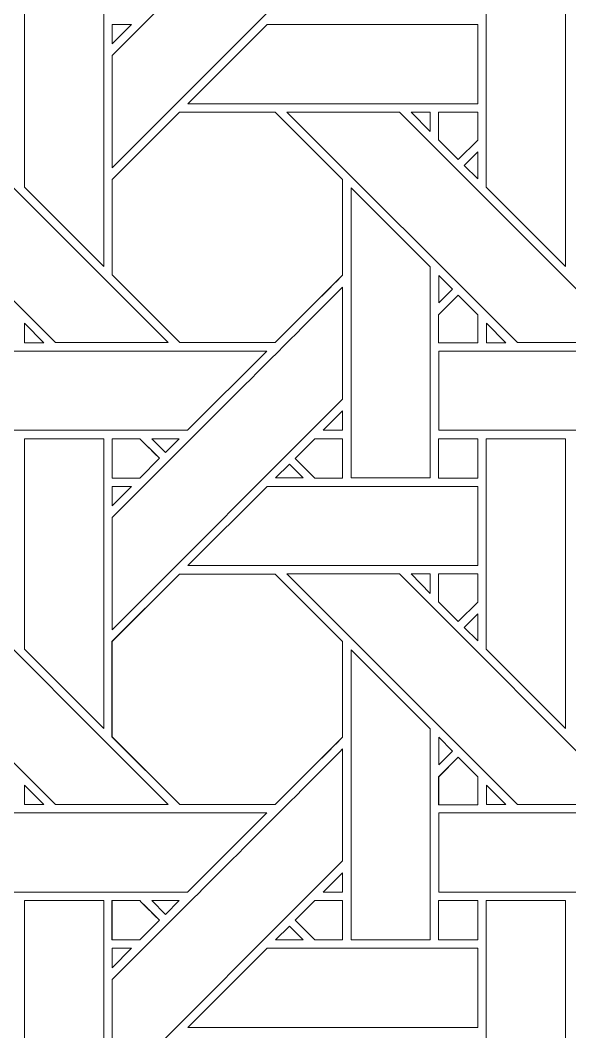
# Model space of a CAD drawing. Header units: inches. Extents: x 2.4 to 22.4, y -0.9 to 19.1.
# Drawn here: x 4.842 to 5.971, y 6.02 to 8.097 of the extents above; entities that cross this region are included whole.
import ezdxf

# ---------------------------------------------------------------- set-up
doc = ezdxf.new("R2010")
doc.units = ezdxf.units.IN
doc.header["$MEASUREMENT"] = 0
doc.layers.add('Design', color=7, linetype='Continuous', lineweight=0)

msp = doc.modelspace()

# ---------------------------------------------------------------- linework, layer by layer
at = {"layer": 'Design'}
for points, knots in [([(12.3829, 19.0948), (6.86, 19.0948), (2.3829, 14.6176), (2.3829, 9.0948), (2.3829, 3.5719), (6.86, -0.9052), (12.3829, -0.9052), (17.9057, -0.9052), (22.3829, 3.5719), (22.3829, 9.0948), (22.3829, 14.6176), (17.9057, 19.0948), (12.3829, 19.0948)], [0, 0, 0, 0, 1, 1, 1, 2, 2, 2, 3, 3, 3, 4, 4, 4, 4]), ([(12.3829, 17.972), (7.4801, 17.972), (3.5056, 13.9975), (3.5056, 9.0948), (3.5056, 4.192), (7.4801, 0.2175), (12.3829, 0.2175), (17.2856, 0.2175), (21.2601, 4.192), (21.2601, 9.0948), (21.2601, 13.9975), (17.2856, 17.972), (12.3829, 17.972)], [0, 0, 0, 0, 1, 1, 1, 2, 2, 2, 3, 3, 3, 4, 4, 4, 4]), ([(5.0306, 8.0244), (5.0306, 8.0244), (5.5042, 8.498), (5.5042, 8.498), (5.5042, 8.498), (5.5042, 8.2679), (5.5042, 8.2679), (5.5042, 8.2679), (5.0306, 7.7943), (5.0306, 7.7943), (5.0306, 7.7943), (5.0306, 8.0244), (5.0306, 8.0244)], [0, 0, 0, 0, 1, 1, 1, 2, 2, 2, 3, 3, 3, 4, 4, 4, 4]), ([(5.0134, 8.1865), (5.0134, 8.1865), (5.0134, 7.5914), (5.0134, 7.5914), (5.0134, 7.5914), (4.8505, 7.7543), (4.8505, 7.7543), (4.8505, 7.7543), (4.8505, 8.1865), (4.8505, 8.1865), (4.8505, 8.1865), (5.0134, 8.1865), (5.0134, 8.1865)], [0, 0, 0, 0, 1, 1, 1, 2, 2, 2, 3, 3, 3, 4, 4, 4, 4]), ([(5.9622, 8.1865), (5.9622, 8.1865), (5.9622, 7.5914), (5.9622, 7.5914), (5.9622, 7.5914), (5.7992, 7.7543), (5.7992, 7.7543), (5.7992, 7.7543), (5.7992, 8.1865), (5.7992, 8.1865), (5.7992, 8.1865), (5.9622, 8.1865), (5.9622, 8.1865)], [0, 0, 0, 0, 1, 1, 1, 2, 2, 2, 3, 3, 3, 4, 4, 4, 4]), ([(5.0704, 8.0885), (5.0704, 8.0885), (5.0306, 8.0487), (5.0306, 8.0487), (5.0306, 8.0487), (5.0306, 8.0885), (5.0306, 8.0885), (5.0306, 8.0885), (5.0704, 8.0885), (5.0704, 8.0885)], [0, 0, 0, 0, 1, 1, 1, 2, 2, 2, 3, 3, 3, 3]), ([(5.3493, 8.0885), (5.3493, 8.0885), (5.7817, 8.0885), (5.7817, 8.0885), (5.7817, 8.0885), (5.7817, 7.9257), (5.7817, 7.9257), (5.7817, 7.9257), (5.1864, 7.9257), (5.1864, 7.9257), (5.1864, 7.9257), (5.3493, 8.0885), (5.3493, 8.0885)], [0, 0, 0, 0, 1, 1, 1, 2, 2, 2, 3, 3, 3, 4, 4, 4, 4]), ([(4.441, 7.9086), (4.441, 7.9086), (4.6719, 7.9086), (4.6719, 7.9086), (4.6719, 7.9086), (5.1456, 7.435), (5.1456, 7.435), (5.1456, 7.435), (4.9145, 7.435), (4.9145, 7.435), (4.9145, 7.435), (4.441, 7.9086), (4.441, 7.9086)], [0, 0, 0, 0, 1, 1, 1, 2, 2, 2, 3, 3, 3, 4, 4, 4, 4]), ([(5.0305, 7.5742), (5.0305, 7.5742), (5.0305, 7.7699), (5.0305, 7.7699), (5.0305, 7.7699), (5.1692, 7.9086), (5.1692, 7.9086), (5.1692, 7.9086), (5.3654, 7.9086), (5.3654, 7.9086), (5.3654, 7.9086), (5.5042, 7.7699), (5.5042, 7.7699), (5.5042, 7.7699), (5.5042, 7.5737), (5.5042, 7.5737), (5.4864, 7.5557), (5.3744, 7.444), (5.3655, 7.435), (5.3655, 7.435), (5.1697, 7.435), (5.1697, 7.435), (5.1697, 7.435), (5.0305, 7.5742), (5.0305, 7.5742)], [0, 0, 0, 0, 1, 1, 1, 2, 2, 2, 3, 3, 3, 4, 4, 4, 5, 5, 5, 6, 6, 6, 7, 7, 7, 8, 8, 8, 8]), ([(5.0305, 7.7699), (5.0305, 7.7699), (5.1692, 7.9086), (5.1692, 7.9086), (5.1692, 7.9086), (5.3654, 7.9086), (5.3654, 7.9086), (5.3654, 7.9086), (5.5042, 7.7699), (5.5042, 7.7699), (5.5042, 7.7699), (5.5042, 7.5737), (5.5042, 7.5737), (5.4859, 7.5553), (5.3741, 7.4436), (5.3655, 7.435), (5.3655, 7.435), (5.1698, 7.435), (5.1698, 7.435), (5.1698, 7.435), (5.0305, 7.5742), (5.0305, 7.5742), (5.0305, 7.5742), (5.0305, 7.7699), (5.0305, 7.7699)], [0, 0, 0, 0, 1, 1, 1, 2, 2, 2, 3, 3, 3, 4, 4, 4, 5, 5, 5, 6, 6, 6, 7, 7, 7, 8, 8, 8, 8]), ([(5.3897, 7.9086), (5.3897, 7.9086), (5.6207, 7.9086), (5.6207, 7.9086), (5.6207, 7.9086), (6.0943, 7.435), (6.0943, 7.435), (6.0943, 7.435), (5.8633, 7.435), (5.8633, 7.435), (5.8633, 7.435), (5.3897, 7.9086), (5.3897, 7.9086)], [0, 0, 0, 0, 1, 1, 1, 2, 2, 2, 3, 3, 3, 4, 4, 4, 4]), ([(5.6842, 7.9086), (5.6842, 7.9086), (5.6842, 7.8688), (5.6842, 7.8688), (5.6842, 7.8688), (5.6448, 7.9086), (5.6448, 7.9086), (5.6448, 7.9086), (5.6842, 7.9086), (5.6842, 7.9086)], [0, 0, 0, 0, 1, 1, 1, 2, 2, 2, 3, 3, 3, 3]), ([(5.7014, 7.8514), (5.7014, 7.8514), (5.7014, 7.9086), (5.7014, 7.9086), (5.7014, 7.9086), (5.7816, 7.9086), (5.7816, 7.9086), (5.7816, 7.9086), (5.7816, 7.851), (5.7816, 7.851), (5.7816, 7.851), (5.7417, 7.8111), (5.7417, 7.8111), (5.7417, 7.8111), (5.7014, 7.8514), (5.7014, 7.8514)], [0, 0, 0, 0, 1, 1, 1, 2, 2, 2, 3, 3, 3, 4, 4, 4, 5, 5, 5, 5]), ([(5.7417, 7.8111), (5.7417, 7.8111), (5.7014, 7.8514), (5.7014, 7.8514), (5.7014, 7.8514), (5.7014, 7.9086), (5.7014, 7.9086), (5.7014, 7.9086), (5.7816, 7.9086), (5.7816, 7.9086), (5.7816, 7.9086), (5.7816, 7.851), (5.7816, 7.851), (5.7816, 7.851), (5.7417, 7.8111), (5.7417, 7.8111)], [0, 0, 0, 0, 1, 1, 1, 2, 2, 2, 3, 3, 3, 4, 4, 4, 5, 5, 5, 5]), ([(5.7817, 7.8268), (5.7817, 7.8268), (5.7817, 7.7716), (5.7817, 7.7716), (5.7817, 7.7716), (5.7539, 7.799), (5.7539, 7.799), (5.7539, 7.799), (5.7817, 7.8268), (5.7817, 7.8268)], [0, 0, 0, 0, 1, 1, 1, 2, 2, 2, 3, 3, 3, 3]), ([(5.6841, 7.5906), (5.6841, 7.5906), (5.6841, 7.157), (5.6841, 7.157), (5.6841, 7.157), (5.5214, 7.157), (5.5214, 7.157), (5.5214, 7.157), (5.5214, 7.7528), (5.5214, 7.7528), (5.5214, 7.7528), (5.6841, 7.5906), (5.6841, 7.5906)], [0, 0, 0, 0, 1, 1, 1, 2, 2, 2, 3, 3, 3, 4, 4, 4, 4]), ([(5.7296, 7.5446), (5.7296, 7.5446), (5.7015, 7.5164), (5.7015, 7.5164), (5.7015, 7.5164), (5.7015, 7.5732), (5.7015, 7.5732), (5.7015, 7.5732), (5.7296, 7.5446), (5.7296, 7.5446)], [0, 0, 0, 0, 1, 1, 1, 2, 2, 2, 3, 3, 3, 3]), ([(5.1662, 7.2113), (5.2075, 7.2523), (5.4477, 7.4927), (5.5042, 7.5492), (5.5042, 7.5492), (5.5042, 7.3192), (5.5042, 7.3192), (5.5042, 7.3192), (5.0306, 6.8455), (5.0306, 6.8455), (5.0306, 6.8455), (5.0306, 7.0756), (5.0306, 7.0756), (5.0306, 7.0756), (5.1662, 7.2113), (5.1662, 7.2113)], [0, 0, 0, 0, 1, 1, 1, 2, 2, 2, 3, 3, 3, 4, 4, 4, 5, 5, 5, 5]), ([(5.7014, 7.4347), (5.7014, 7.4347), (5.7014, 7.492), (5.7014, 7.492), (5.7014, 7.492), (5.7416, 7.5323), (5.7416, 7.5323), (5.7416, 7.5323), (5.782, 7.492), (5.782, 7.492), (5.782, 7.492), (5.782, 7.4347), (5.782, 7.4347), (5.782, 7.4347), (5.7014, 7.4347), (5.7014, 7.4347)], [0, 0, 0, 0, 1, 1, 1, 2, 2, 2, 3, 3, 3, 4, 4, 4, 5, 5, 5, 5]), ([(5.7014, 7.492), (5.7014, 7.492), (5.7418, 7.5323), (5.7418, 7.5323), (5.7418, 7.5323), (5.782, 7.492), (5.782, 7.492), (5.782, 7.492), (5.782, 7.4347), (5.782, 7.4347), (5.782, 7.4347), (5.7014, 7.4347), (5.7014, 7.4347), (5.7014, 7.4347), (5.7014, 7.492), (5.7014, 7.492)], [0, 0, 0, 0, 1, 1, 1, 2, 2, 2, 3, 3, 3, 4, 4, 4, 5, 5, 5, 5]), ([(4.8904, 7.4349), (4.8904, 7.4349), (4.8506, 7.4349), (4.8506, 7.4349), (4.8506, 7.4349), (4.8506, 7.4747), (4.8506, 7.4747), (4.8506, 7.4747), (4.8904, 7.4349), (4.8904, 7.4349)], [0, 0, 0, 0, 1, 1, 1, 2, 2, 2, 3, 3, 3, 3]), ([(5.8391, 7.4349), (5.8391, 7.4349), (5.7994, 7.4349), (5.7994, 7.4349), (5.7994, 7.4349), (5.7994, 7.4747), (5.7994, 7.4747), (5.7994, 7.4747), (5.8391, 7.4349), (5.8391, 7.4349)], [0, 0, 0, 0, 1, 1, 1, 2, 2, 2, 3, 3, 3, 3]), ([(4.7527, 7.255), (4.7527, 7.255), (4.7527, 7.4177), (4.7527, 7.4177), (4.7527, 7.4177), (5.3484, 7.4177), (5.3484, 7.4177), (5.3484, 7.4177), (5.1857, 7.255), (5.1857, 7.255), (5.1857, 7.255), (4.7527, 7.255), (4.7527, 7.255)], [0, 0, 0, 0, 1, 1, 1, 2, 2, 2, 3, 3, 3, 4, 4, 4, 4]), ([(5.7015, 7.255), (5.7015, 7.255), (5.7015, 7.4177), (5.7015, 7.4177), (5.7015, 7.4177), (6.2972, 7.4177), (6.2972, 7.4177), (6.2972, 7.4177), (6.1344, 7.255), (6.1344, 7.255), (6.1344, 7.255), (5.7015, 7.255), (5.7015, 7.255)], [0, 0, 0, 0, 1, 1, 1, 2, 2, 2, 3, 3, 3, 4, 4, 4, 4]), ([(5.4645, 7.255), (5.4645, 7.255), (5.5042, 7.2948), (5.5042, 7.2948), (5.5042, 7.2948), (5.5042, 7.255), (5.5042, 7.255), (5.5042, 7.255), (5.4645, 7.255), (5.4645, 7.255)], [0, 0, 0, 0, 1, 1, 1, 2, 2, 2, 3, 3, 3, 3]), ([(5.0134, 7.2377), (5.0134, 7.2377), (5.0134, 6.6426), (5.0134, 6.6426), (5.0134, 6.6426), (4.8505, 6.8055), (4.8505, 6.8055), (4.8505, 6.8055), (4.8505, 7.2377), (4.8505, 7.2377), (4.8505, 7.2377), (5.0134, 7.2377), (5.0134, 7.2377)], [0, 0, 0, 0, 1, 1, 1, 2, 2, 2, 3, 3, 3, 4, 4, 4, 4]), ([(5.1278, 7.1974), (5.1278, 7.1974), (5.0875, 7.1569), (5.0875, 7.1569), (5.0875, 7.1569), (5.0305, 7.1569), (5.0305, 7.1569), (5.0305, 7.1569), (5.0305, 7.2377), (5.0305, 7.2377), (5.0305, 7.2377), (5.0876, 7.2377), (5.0876, 7.2377), (5.0927, 7.2326), (5.1234, 7.2018), (5.1278, 7.1974)], [0, 0, 0, 0, 1, 1, 1, 2, 2, 2, 3, 3, 3, 4, 4, 4, 5, 5, 5, 5]), ([(5.0305, 7.2377), (5.0305, 7.2377), (5.0876, 7.2377), (5.0876, 7.2377), (5.0876, 7.2377), (5.128, 7.1974), (5.128, 7.1974), (5.128, 7.1974), (5.0875, 7.1569), (5.0875, 7.1569), (5.0875, 7.1569), (5.0305, 7.1569), (5.0305, 7.1569), (5.0305, 7.1569), (5.0305, 7.2377), (5.0305, 7.2377)], [0, 0, 0, 0, 1, 1, 1, 2, 2, 2, 3, 3, 3, 4, 4, 4, 5, 5, 5, 5]), ([(5.1402, 7.2096), (5.1402, 7.2096), (5.112, 7.2377), (5.112, 7.2377), (5.112, 7.2377), (5.1685, 7.2377), (5.1685, 7.2377), (5.1685, 7.2377), (5.1402, 7.2096), (5.1402, 7.2096)], [0, 0, 0, 0, 1, 1, 1, 2, 2, 2, 3, 3, 3, 3]), ([(5.4471, 7.1569), (5.4471, 7.1569), (5.4066, 7.1973), (5.4066, 7.1973), (5.4066, 7.1973), (5.4471, 7.2377), (5.4471, 7.2377), (5.4471, 7.2377), (5.5042, 7.2377), (5.5042, 7.2377), (5.5042, 7.2377), (5.5042, 7.1569), (5.5042, 7.1569), (5.5042, 7.1569), (5.4471, 7.1569), (5.4471, 7.1569)], [0, 0, 0, 0, 1, 1, 1, 2, 2, 2, 3, 3, 3, 4, 4, 4, 5, 5, 5, 5]), ([(5.4068, 7.1973), (5.4068, 7.1973), (5.4471, 7.2377), (5.4471, 7.2377), (5.4471, 7.2377), (5.5042, 7.2377), (5.5042, 7.2377), (5.5042, 7.2377), (5.5042, 7.1569), (5.5042, 7.1569), (5.5042, 7.1569), (5.4471, 7.1569), (5.4471, 7.1569), (5.4471, 7.1569), (5.4068, 7.1973), (5.4068, 7.1973)], [0, 0, 0, 0, 1, 1, 1, 2, 2, 2, 3, 3, 3, 4, 4, 4, 5, 5, 5, 5]), ([(5.7014, 7.1569), (5.7014, 7.1569), (5.7014, 7.2377), (5.7014, 7.2377), (5.7014, 7.2377), (5.7816, 7.2377), (5.7816, 7.2377), (5.7816, 7.2377), (5.7816, 7.1569), (5.7816, 7.1569), (5.7816, 7.1569), (5.7014, 7.1569), (5.7014, 7.1569)], [0, 0, 0, 0, 1, 1, 1, 2, 2, 2, 3, 3, 3, 4, 4, 4, 4]), ([(5.7014, 7.2377), (5.7014, 7.2377), (5.7816, 7.2377), (5.7816, 7.2377), (5.7816, 7.2377), (5.7816, 7.1569), (5.7816, 7.1569), (5.7816, 7.1569), (5.7014, 7.1569), (5.7014, 7.1569), (5.7014, 7.1569), (5.7014, 7.2377), (5.7014, 7.2377)], [0, 0, 0, 0, 1, 1, 1, 2, 2, 2, 3, 3, 3, 4, 4, 4, 4]), ([(5.9622, 7.2377), (5.9622, 7.2377), (5.9622, 6.6426), (5.9622, 6.6426), (5.9622, 6.6426), (5.7992, 6.8055), (5.7992, 6.8055), (5.7992, 6.8055), (5.7992, 7.2377), (5.7992, 7.2377), (5.7992, 7.2377), (5.9622, 7.2377), (5.9622, 7.2377)], [0, 0, 0, 0, 1, 1, 1, 2, 2, 2, 3, 3, 3, 4, 4, 4, 4]), ([(5.4229, 7.157), (5.4229, 7.157), (5.3664, 7.157), (5.3664, 7.157), (5.3664, 7.157), (5.3947, 7.1852), (5.3947, 7.1852), (5.3947, 7.1852), (5.4229, 7.157), (5.4229, 7.157)], [0, 0, 0, 0, 1, 1, 1, 2, 2, 2, 3, 3, 3, 3]), ([(5.0306, 7.1), (5.0306, 7.1), (5.0306, 7.1398), (5.0306, 7.1398), (5.0306, 7.1398), (5.0704, 7.1398), (5.0704, 7.1398), (5.0704, 7.1398), (5.0306, 7.1), (5.0306, 7.1)], [0, 0, 0, 0, 1, 1, 1, 2, 2, 2, 3, 3, 3, 3]), ([(5.3493, 7.1398), (5.3493, 7.1398), (5.7817, 7.1398), (5.7817, 7.1398), (5.7817, 7.1398), (5.7817, 6.977), (5.7817, 6.977), (5.7817, 6.977), (5.1864, 6.977), (5.1864, 6.977), (5.1864, 6.977), (5.3493, 7.1398), (5.3493, 7.1398)], [0, 0, 0, 0, 1, 1, 1, 2, 2, 2, 3, 3, 3, 4, 4, 4, 4]), ([(4.6719, 6.9599), (4.6719, 6.9599), (5.1456, 6.4862), (5.1456, 6.4862), (5.1456, 6.4862), (4.9146, 6.4862), (4.9146, 6.4862), (4.9146, 6.4862), (4.441, 6.9599), (4.441, 6.9599), (4.441, 6.9599), (4.6719, 6.9599), (4.6719, 6.9599)], [0, 0, 0, 0, 1, 1, 1, 2, 2, 2, 3, 3, 3, 4, 4, 4, 4]), ([(5.3655, 6.4862), (5.3655, 6.4862), (5.1698, 6.4862), (5.1698, 6.4862), (5.1698, 6.4862), (5.0304, 6.6254), (5.0304, 6.6254), (5.0304, 6.6254), (5.0304, 6.8211), (5.0304, 6.8211), (5.0304, 6.8211), (5.1692, 6.9598), (5.1692, 6.9598), (5.1692, 6.9598), (5.3654, 6.9598), (5.3654, 6.9598), (5.3654, 6.9598), (5.5042, 6.8211), (5.5042, 6.8211), (5.5042, 6.8211), (5.5042, 6.6249), (5.5042, 6.6249), (5.4864, 6.607), (5.3744, 6.4952), (5.3655, 6.4862)], [0, 0, 0, 0, 1, 1, 1, 2, 2, 2, 3, 3, 3, 4, 4, 4, 5, 5, 5, 6, 6, 6, 7, 7, 7, 8, 8, 8, 8]), ([(5.0306, 6.8211), (5.0306, 6.8211), (5.1692, 6.9598), (5.1692, 6.9598), (5.1692, 6.9598), (5.3654, 6.9598), (5.3654, 6.9598), (5.3654, 6.9598), (5.5042, 6.8211), (5.5042, 6.8211), (5.5042, 6.8211), (5.5042, 6.6249), (5.5042, 6.6249), (5.486, 6.6066), (5.3741, 6.4949), (5.3655, 6.4862), (5.3655, 6.4862), (5.1698, 6.4862), (5.1698, 6.4862), (5.1698, 6.4862), (5.0306, 6.6255), (5.0306, 6.6255), (5.0306, 6.6255), (5.0306, 6.8211), (5.0306, 6.8211)], [0, 0, 0, 0, 1, 1, 1, 2, 2, 2, 3, 3, 3, 4, 4, 4, 5, 5, 5, 6, 6, 6, 7, 7, 7, 8, 8, 8, 8]), ([(5.3897, 6.9599), (5.3897, 6.9599), (5.6207, 6.9599), (5.6207, 6.9599), (5.6207, 6.9599), (6.0943, 6.4862), (6.0943, 6.4862), (6.0943, 6.4862), (5.8633, 6.4862), (5.8633, 6.4862), (5.8633, 6.4862), (5.3897, 6.9599), (5.3897, 6.9599)], [0, 0, 0, 0, 1, 1, 1, 2, 2, 2, 3, 3, 3, 4, 4, 4, 4]), ([(5.6842, 6.9599), (5.6842, 6.9599), (5.6842, 6.9201), (5.6842, 6.9201), (5.6842, 6.9201), (5.6448, 6.9599), (5.6448, 6.9599), (5.6448, 6.9599), (5.6842, 6.9599), (5.6842, 6.9599)], [0, 0, 0, 0, 1, 1, 1, 2, 2, 2, 3, 3, 3, 3]), ([(5.7816, 6.9599), (5.7816, 6.9599), (5.7816, 6.9023), (5.7816, 6.9023), (5.7816, 6.9023), (5.7416, 6.8623), (5.7416, 6.8623), (5.7416, 6.8623), (5.7014, 6.9027), (5.7014, 6.9027), (5.7014, 6.9027), (5.7014, 6.9599), (5.7014, 6.9599), (5.7014, 6.9599), (5.7816, 6.9599), (5.7816, 6.9599)], [0, 0, 0, 0, 1, 1, 1, 2, 2, 2, 3, 3, 3, 4, 4, 4, 5, 5, 5, 5]), ([(5.7418, 6.8623), (5.7418, 6.8623), (5.7014, 6.9027), (5.7014, 6.9027), (5.7014, 6.9027), (5.7014, 6.9599), (5.7014, 6.9599), (5.7014, 6.9599), (5.7816, 6.9599), (5.7816, 6.9599), (5.7816, 6.9599), (5.7816, 6.9023), (5.7816, 6.9023), (5.7816, 6.9023), (5.7418, 6.8623), (5.7418, 6.8623)], [0, 0, 0, 0, 1, 1, 1, 2, 2, 2, 3, 3, 3, 4, 4, 4, 5, 5, 5, 5]), ([(5.7817, 6.878), (5.7817, 6.878), (5.7817, 6.8229), (5.7817, 6.8229), (5.7817, 6.8229), (5.7539, 6.8503), (5.7539, 6.8503), (5.7539, 6.8503), (5.7817, 6.878), (5.7817, 6.878)], [0, 0, 0, 0, 1, 1, 1, 2, 2, 2, 3, 3, 3, 3]), ([(5.6841, 6.6419), (5.6841, 6.6419), (5.6841, 6.2082), (5.6841, 6.2082), (5.6841, 6.2082), (5.5214, 6.2082), (5.5214, 6.2082), (5.5214, 6.2082), (5.5214, 6.8041), (5.5214, 6.8041), (5.5214, 6.8041), (5.6841, 6.6419), (5.6841, 6.6419)], [0, 0, 0, 0, 1, 1, 1, 2, 2, 2, 3, 3, 3, 4, 4, 4, 4]), ([(5.7015, 6.5677), (5.7015, 6.5677), (5.7015, 6.6244), (5.7015, 6.6244), (5.7015, 6.6244), (5.7296, 6.5958), (5.7296, 6.5958), (5.7296, 6.5958), (5.7015, 6.5677), (5.7015, 6.5677)], [0, 0, 0, 0, 1, 1, 1, 2, 2, 2, 3, 3, 3, 3]), ([(5.1661, 6.2624), (5.2074, 6.3035), (5.4477, 6.5439), (5.5042, 6.6005), (5.5042, 6.6005), (5.5042, 6.3705), (5.5042, 6.3705), (5.5042, 6.3705), (5.0306, 5.8968), (5.0306, 5.8968), (5.0306, 5.8968), (5.0306, 6.1269), (5.0306, 6.1269), (5.0306, 6.1269), (5.1661, 6.2624), (5.1661, 6.2624)], [0, 0, 0, 0, 1, 1, 1, 2, 2, 2, 3, 3, 3, 4, 4, 4, 5, 5, 5, 5]), ([(5.7013, 6.486), (5.7013, 6.486), (5.7013, 6.5433), (5.7013, 6.5433), (5.7013, 6.5433), (5.7416, 6.5836), (5.7416, 6.5836), (5.7416, 6.5836), (5.782, 6.5433), (5.782, 6.5433), (5.782, 6.5433), (5.782, 6.486), (5.782, 6.486), (5.782, 6.486), (5.7013, 6.486), (5.7013, 6.486)], [0, 0, 0, 0, 1, 1, 1, 2, 2, 2, 3, 3, 3, 4, 4, 4, 5, 5, 5, 5]), ([(5.7418, 6.5836), (5.7418, 6.5836), (5.7821, 6.5433), (5.7821, 6.5433), (5.7821, 6.5433), (5.7821, 6.486), (5.7821, 6.486), (5.7821, 6.486), (5.7015, 6.486), (5.7015, 6.486), (5.7015, 6.486), (5.7015, 6.5433), (5.7015, 6.5433), (5.7015, 6.5433), (5.7418, 6.5836), (5.7418, 6.5836)], [0, 0, 0, 0, 1, 1, 1, 2, 2, 2, 3, 3, 3, 4, 4, 4, 5, 5, 5, 5]), ([(4.8904, 6.4862), (4.8904, 6.4862), (4.8506, 6.4862), (4.8506, 6.4862), (4.8506, 6.4862), (4.8506, 6.526), (4.8506, 6.526), (4.8506, 6.526), (4.8904, 6.4862), (4.8904, 6.4862)], [0, 0, 0, 0, 1, 1, 1, 2, 2, 2, 3, 3, 3, 3]), ([(5.8391, 6.4862), (5.8391, 6.4862), (5.7994, 6.4862), (5.7994, 6.4862), (5.7994, 6.4862), (5.7994, 6.526), (5.7994, 6.526), (5.7994, 6.526), (5.8391, 6.4862), (5.8391, 6.4862)], [0, 0, 0, 0, 1, 1, 1, 2, 2, 2, 3, 3, 3, 3]), ([(4.7527, 6.3063), (4.7527, 6.3063), (4.7527, 6.469), (4.7527, 6.469), (4.7527, 6.469), (5.3484, 6.469), (5.3484, 6.469), (5.3484, 6.469), (5.1857, 6.3063), (5.1857, 6.3063), (5.1857, 6.3063), (4.7527, 6.3063), (4.7527, 6.3063)], [0, 0, 0, 0, 1, 1, 1, 2, 2, 2, 3, 3, 3, 4, 4, 4, 4]), ([(5.7015, 6.3063), (5.7015, 6.3063), (5.7015, 6.469), (5.7015, 6.469), (5.7015, 6.469), (6.2972, 6.469), (6.2972, 6.469), (6.2972, 6.469), (6.1344, 6.3063), (6.1344, 6.3063), (6.1344, 6.3063), (5.7015, 6.3063), (5.7015, 6.3063)], [0, 0, 0, 0, 1, 1, 1, 2, 2, 2, 3, 3, 3, 4, 4, 4, 4]), ([(5.4645, 6.3063), (5.4645, 6.3063), (5.5042, 6.3461), (5.5042, 6.3461), (5.5042, 6.3461), (5.5042, 6.3063), (5.5042, 6.3063), (5.5042, 6.3063), (5.4645, 6.3063), (5.4645, 6.3063)], [0, 0, 0, 0, 1, 1, 1, 2, 2, 2, 3, 3, 3, 3]), ([(5.0134, 6.289), (5.0134, 6.289), (5.0134, 5.6939), (5.0134, 5.6939), (5.0134, 5.6939), (4.8505, 5.8568), (4.8505, 5.8568), (4.8505, 5.8568), (4.8505, 6.289), (4.8505, 6.289), (4.8505, 6.289), (5.0134, 6.289), (5.0134, 6.289)], [0, 0, 0, 0, 1, 1, 1, 2, 2, 2, 3, 3, 3, 4, 4, 4, 4]), ([(5.0304, 6.2082), (5.0304, 6.2082), (5.0304, 6.289), (5.0304, 6.289), (5.0304, 6.289), (5.0875, 6.289), (5.0875, 6.289), (5.0926, 6.2839), (5.1234, 6.253), (5.1278, 6.2486), (5.1278, 6.2486), (5.0874, 6.2082), (5.0874, 6.2082), (5.0874, 6.2082), (5.0304, 6.2082), (5.0304, 6.2082)], [0, 0, 0, 0, 1, 1, 1, 2, 2, 2, 3, 3, 3, 4, 4, 4, 5, 5, 5, 5]), ([(5.1136, 6.2631), (5.1136, 6.2631), (5.128, 6.2487), (5.128, 6.2487), (5.128, 6.2487), (5.0876, 6.2082), (5.0876, 6.2082), (5.0876, 6.2082), (5.0306, 6.2082), (5.0306, 6.2082), (5.0306, 6.2082), (5.0306, 6.289), (5.0306, 6.289), (5.0306, 6.289), (5.0876, 6.289), (5.0876, 6.289), (5.0933, 6.2834), (5.1039, 6.2728), (5.1136, 6.2631)], [0, 0, 0, 0, 1, 1, 1, 2, 2, 2, 3, 3, 3, 4, 4, 4, 5, 5, 5, 6, 6, 6, 6]), ([(5.112, 6.289), (5.112, 6.289), (5.1685, 6.289), (5.1685, 6.289), (5.1685, 6.289), (5.1402, 6.2608), (5.1402, 6.2608), (5.1402, 6.2608), (5.112, 6.289), (5.112, 6.289)], [0, 0, 0, 0, 1, 1, 1, 2, 2, 2, 3, 3, 3, 3]), ([(5.447, 6.2082), (5.447, 6.2082), (5.4066, 6.2486), (5.4066, 6.2486), (5.4066, 6.2486), (5.4471, 6.289), (5.4471, 6.289), (5.4471, 6.289), (5.5041, 6.289), (5.5041, 6.289), (5.5041, 6.289), (5.5041, 6.2082), (5.5041, 6.2082), (5.5041, 6.2082), (5.447, 6.2082), (5.447, 6.2082)], [0, 0, 0, 0, 1, 1, 1, 2, 2, 2, 3, 3, 3, 4, 4, 4, 5, 5, 5, 5]), ([(5.4068, 6.2486), (5.4068, 6.2486), (5.4472, 6.289), (5.4472, 6.289), (5.4472, 6.289), (5.5042, 6.289), (5.5042, 6.289), (5.5042, 6.289), (5.5042, 6.2082), (5.5042, 6.2082), (5.5042, 6.2082), (5.4471, 6.2082), (5.4471, 6.2082), (5.4471, 6.2082), (5.4068, 6.2486), (5.4068, 6.2486)], [0, 0, 0, 0, 1, 1, 1, 2, 2, 2, 3, 3, 3, 4, 4, 4, 5, 5, 5, 5]), ([(5.7014, 6.2082), (5.7014, 6.2082), (5.7014, 6.289), (5.7014, 6.289), (5.7014, 6.289), (5.7816, 6.289), (5.7816, 6.289), (5.7816, 6.289), (5.7816, 6.2082), (5.7816, 6.2082), (5.7816, 6.2082), (5.7014, 6.2082), (5.7014, 6.2082)], [0, 0, 0, 0, 1, 1, 1, 2, 2, 2, 3, 3, 3, 4, 4, 4, 4]), ([(5.7014, 6.289), (5.7014, 6.289), (5.7816, 6.289), (5.7816, 6.289), (5.7816, 6.289), (5.7816, 6.2082), (5.7816, 6.2082), (5.7816, 6.2082), (5.7014, 6.2082), (5.7014, 6.2082), (5.7014, 6.2082), (5.7014, 6.289), (5.7014, 6.289)], [0, 0, 0, 0, 1, 1, 1, 2, 2, 2, 3, 3, 3, 4, 4, 4, 4]), ([(5.9622, 6.289), (5.9622, 6.289), (5.9622, 5.6939), (5.9622, 5.6939), (5.9622, 5.6939), (5.7992, 5.8568), (5.7992, 5.8568), (5.7992, 5.8568), (5.7992, 6.289), (5.7992, 6.289), (5.7992, 6.289), (5.9622, 6.289), (5.9622, 6.289)], [0, 0, 0, 0, 1, 1, 1, 2, 2, 2, 3, 3, 3, 4, 4, 4, 4]), ([(5.4229, 6.2082), (5.4229, 6.2082), (5.3664, 6.2082), (5.3664, 6.2082), (5.3664, 6.2082), (5.3947, 6.2365), (5.3947, 6.2365), (5.3947, 6.2365), (5.4229, 6.2082), (5.4229, 6.2082)], [0, 0, 0, 0, 1, 1, 1, 2, 2, 2, 3, 3, 3, 3]), ([(5.0704, 6.1911), (5.0704, 6.1911), (5.0306, 6.1513), (5.0306, 6.1513), (5.0306, 6.1513), (5.0306, 6.1911), (5.0306, 6.1911), (5.0306, 6.1911), (5.0704, 6.1911), (5.0704, 6.1911)], [0, 0, 0, 0, 1, 1, 1, 2, 2, 2, 3, 3, 3, 3]), ([(5.3493, 6.1911), (5.3493, 6.1911), (5.7817, 6.1911), (5.7817, 6.1911), (5.7817, 6.1911), (5.7817, 6.0283), (5.7817, 6.0283), (5.7817, 6.0283), (5.1864, 6.0283), (5.1864, 6.0283), (5.1864, 6.0283), (5.3493, 6.1911), (5.3493, 6.1911)], [0, 0, 0, 0, 1, 1, 1, 2, 2, 2, 3, 3, 3, 4, 4, 4, 4])]:
    msp.add_open_spline(points, degree=3, knots=knots, dxfattribs=at)

doc.saveas('drawing.dxf')
